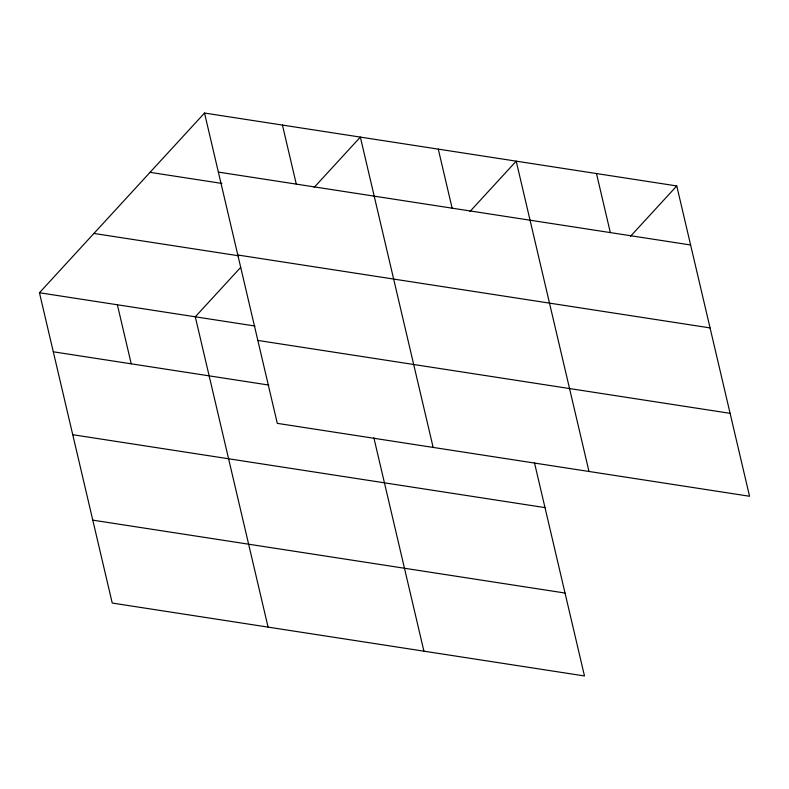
<?xml version="1.0" encoding="UTF-8"?>
<svg xmlns="http://www.w3.org/2000/svg" width="789" height="789" viewBox="0 0 789 789"><rect width="100%" height="100%" fill="white"/><g stroke="black" fill="none" stroke-linecap="round" stroke-linejoin="round"><path stroke-width="1.18" d="M534.439 462.601L584.481 675.956L112.235 603.062L39.45 292.749L204.519 113.044L676.765 185.938L749.55 496.251L277.294 423.358L204.519 113.044M240.684 267.382L195.297 316.803L268.073 627.117M314.14 187.417L360.356 137.099L433.141 447.412M469.988 211.472L516.203 161.153L588.989 471.467M630.549 236.256L676.765 185.938M218.366 172.091L690.612 244.984M150.048 172.347L221.877 183.433M237.814 255.005L710.061 327.908M93.921 233.445L238.811 255.814M39.45 292.749L254.955 326.015M257.855 340.434L730.101 413.337M53.297 351.795L268.802 385.062M72.746 434.709L545.002 507.613M92.786 520.138L565.032 593.042M596.484 173.55L610.331 232.597M438.28 149.121L452.127 208.168M373.878 437.816L423.92 651.172M282.432 125.066L296.289 184.113M117.374 304.781L131.221 363.818"/></g></svg>
